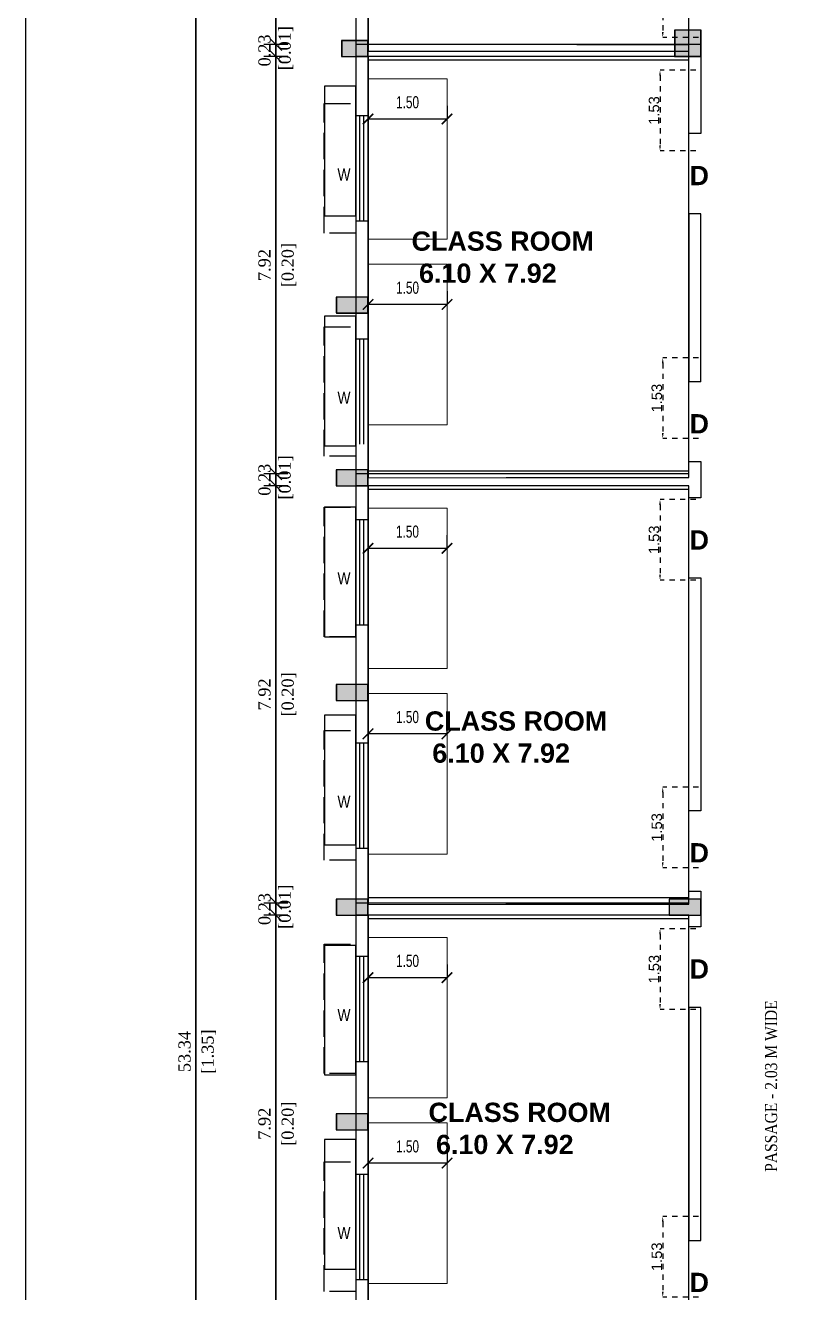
# Model space of a CAD drawing. Header units: metres. Extents: x 789 to 1127, y 8 to 183.
# Drawn here: x 908.35 to 922.92, y 62.88 to 86.95 of the extents above; entities that cross this region are included whole.
import ezdxf

# ---------------------------------------------------------------- set-up
doc = ezdxf.new("R2010")
doc.units = ezdxf.units.M
doc.header["$MEASUREMENT"] = 0
doc.header["$PDMODE"] = 96
doc.linetypes.add('CABLIN', pattern=[0.35, 0.25, -0.1])
doc.linetypes.add('DOT2', pattern=[0.125, 0, -0.125])
for name, color, linetype in [('BLK_1_FLR_1_CHAJJA', 6, 'Continuous'), ('BLK_1_FLR_2_CARPET_AREA', 25, 'Continuous'), ('BLK_1_FLR_2_EXIT_WIDTH_DOOR', 2, 'Continuous'), ('BLK_1_FLR_2_REGULAR_ROOM_1', 117, 'Continuous'), ('C-ANNO-TABL', 10, 'Continuous'), ('ED', 30, 'Continuous'), ('T E X T', 7, 'Continuous'), ('TEXT1', 7, 'Continuous'), ('W A L L', 125, 'Continuous')]:
    doc.layers.add(name, color=color, linetype=linetype)
doc.layers.add('BLK_1_FLR_2_BLT_UP_AREA', color=26, linetype='Continuous', plot=False)
doc.layers.add('BLK_1_FLR_2_ROOM_1_LIGHT_VENTILATION_1', color=232, linetype='Continuous', lineweight=0)
doc.styles.add('CORPORATION', font='arial.ttf')
doc.styles.add('DIM 100', font='ARIALN.TTF', dxfattribs={"width": 0.85, "height": 0.23})
doc.styles.add('PDF Arial Bold', font='arialbd.ttf')
doc.styles.add('rs', font='arial.ttf', dxfattribs={"width": 0.85})
doc.styles.get("Standard").update_dxf_attribs({"font": 'BOOKOS.TTF'})
doc.styles.add('swc', font='swissc.ttf', dxfattribs={"height": 250})
doc.dimstyles.new('Dim-outter', dxfattribs={"dimtxt": 1, "dimasz": 1, "dimexe": 0, "dimexo": 0, "dimgap": 1, "dimtad": 1, "dimlfac": -1, "dimzin": 3, "dimdsep": 46, "dimtxsty": 'CORPORATION', "dimblk": 'ARCHTICK', "dimcen": 0.125, "dimclrd": 8, "dimclre": 8, "dimclrt": 256, "dimazin": 0, "dimtfac": 0.5, "dimtix": 1, "dimtmove": 2, "dimatfit": 3, "dimfxl": 0, "dimtolj": 1, "dimtzin": 0, "dimarcsym": 0})
doc.dimstyles.new('GRID DIM 400', dxfattribs={"dimscale": 0, "dimtxt": 0.8, "dimasz": 0.2, "dimexe": 0, "dimexo": 0, "dimgap": 0.2, "dimtad": 0, "dimlfac": -0.1, "dimzin": 1, "dimdsep": 46, "dimtxsty": 'DIM 100', "dimblk": 'ARCHTICK', "dimcen": 0, "dimclrd": 256, "dimclre": 252, "dimclrt": 4, "dimazin": 0, "dimtfac": 1, "dimtix": 1, "dimtofl": 0, "dimtmove": 2, "dimatfit": 0, "dimfxl": 0, "dimtolj": 1, "dimtzin": 0, "dimarcsym": 0})
doc.dimstyles.new('STANDARD$0', dxfattribs={"dimtxt": 7, "dimasz": 3, "dimexe": 3, "dimexo": 1, "dimgap": 1.5, "dimtad": 1, "dimdec": 1, "dimzin": 1, "dimdsep": 46, "dimlunit": 4, "dimtxsty": 'Standard', "dimblk": 'OBLIQUE', "dimcen": 0.09375, "dimdle": 1, "dimclrd": 8, "dimclre": 8, "dimclrt": 7, "dimadec": 1, "dimazin": 0, "dimtfac": 1, "dimtdec": 1, "dimtix": 1, "dimtmove": 2, "dimatfit": 3, "dimldrblk": 'ARCHTICK', "dimfxl": 0, "dimfrac": 2, "dimtolj": 1, "dimtzin": 0, "dimarcsym": 0})

# ---------------------------------------------------------------- blocks, each defined once
blk = doc.blocks.new('_Oblique')
at = {"color": 0, "linetype": 'ByBlock', "lineweight": -2}
blk.add_line((-0.5, -0.5), (0.5, 0.5), dxfattribs=at)
blk = doc.blocks.new('*D349')
at = {"layer": 'Defpoints', "color": 0}
for p in [(913.101, 70.048), (914.621, 70.048), (914.621, 62.123)]:
    blk.add_point(p, dxfattribs=at)
at = {"layer": 'ED', "color": 0, "lineweight": -2}
for p, q in [((913.331, 70.048), (912.871, 70.048)), ((913.101, 62.123), (913.101, 70.048)), ((913.331, 62.123), (912.871, 62.123))]:
    blk.add_line(p, q, dxfattribs=at)
at = {"layer": 'ED', "color": 0, "lineweight": -2, "xscale": 0.23, "yscale": 0.23, "zscale": 0.23}
for p, rotation in [((913.101, 70.048), 90), ((913.101, 62.123), 270)]:
    blk.add_blockref('_Oblique', p, dxfattribs=dict(at, rotation=rotation))
at = {"layer": 'ED', "color": 0, "char_height": 0.23, "attachment_point": 5, "rotation": 90}
for s, insert in [('\\A1;[0.20]', (913.35, 66.086)), ('\\A1;7.92', (912.888, 66.086))]:
    blk.add_mtext(s, dxfattribs=dict(at, insert=insert))
blk = doc.blocks.new('*D153')
at = {"layer": 'Defpoints', "color": 0}
for p in [(913.101, 70.277), (914.621, 70.277), (914.621, 70.048)]:
    blk.add_point(p, dxfattribs=at)
at = {"layer": 'ED', "color": 0, "lineweight": -2}
for p, q in [((913.331, 70.277), (912.871, 70.277)), ((913.331, 70.048), (912.871, 70.048)), ((913.101, 70.048), (913.101, 70.277))]:
    blk.add_line(p, q, dxfattribs=at)
at = {"layer": 'ED', "color": 0, "lineweight": -2, "xscale": 0.23, "yscale": 0.23, "zscale": 0.23}
for p, rotation in [((913.101, 70.277), 90), ((913.101, 70.048), 270)]:
    blk.add_blockref('_Oblique', p, dxfattribs=dict(at, rotation=rotation))
at = {"layer": 'ED', "color": 0, "insert": (913.101, 70.163), "char_height": 0.23, "attachment_point": 5, "rotation": 90}
blk.add_mtext('\\A1;0.23\\P [0.01]', dxfattribs=at)
blk = doc.blocks.new('*D350')
at = {"layer": 'Defpoints', "color": 0}
for p in [(913.101, 78.202), (914.621, 78.202), (914.621, 70.277)]:
    blk.add_point(p, dxfattribs=at)
at = {"layer": 'ED', "color": 0, "lineweight": -2}
for p, q in [((913.331, 78.202), (912.871, 78.202)), ((913.101, 70.277), (913.101, 78.202)), ((913.331, 70.277), (912.871, 70.277))]:
    blk.add_line(p, q, dxfattribs=at)
at = {"layer": 'ED', "color": 0, "lineweight": -2, "xscale": 0.23, "yscale": 0.23, "zscale": 0.23}
for p, rotation in [((913.101, 78.202), 90), ((913.101, 70.277), 270)]:
    blk.add_blockref('_Oblique', p, dxfattribs=dict(at, rotation=rotation))
at = {"layer": 'ED', "color": 0, "char_height": 0.23, "attachment_point": 5, "rotation": 90}
for s, insert in [('\\A1;[0.20]', (913.35, 74.239)), ('\\A1;7.92', (912.888, 74.239))]:
    blk.add_mtext(s, dxfattribs=dict(at, insert=insert))
blk = doc.blocks.new('*D154')
at = {"layer": 'Defpoints', "color": 0}
for p in [(913.101, 78.43), (914.621, 78.43), (914.621, 78.202)]:
    blk.add_point(p, dxfattribs=at)
at = {"layer": 'ED', "color": 0, "lineweight": -2}
for p, q in [((913.331, 78.43), (912.871, 78.43)), ((913.101, 78.202), (913.101, 78.43)), ((913.331, 78.202), (912.871, 78.202))]:
    blk.add_line(p, q, dxfattribs=at)
at = {"layer": 'ED', "color": 0, "lineweight": -2, "xscale": 0.23, "yscale": 0.23, "zscale": 0.23}
for p, rotation in [((913.101, 78.43), 90), ((913.101, 78.202), 270)]:
    blk.add_blockref('_Oblique', p, dxfattribs=dict(at, rotation=rotation))
at = {"layer": 'ED', "color": 0, "insert": (913.101, 78.316), "char_height": 0.23, "attachment_point": 5, "rotation": 90}
blk.add_mtext('\\A1;0.23\\P [0.01]', dxfattribs=at)
blk = doc.blocks.new('*D351')
at = {"layer": 'Defpoints', "color": 0}
for p in [(913.101, 86.355), (914.621, 86.355), (914.621, 78.43)]:
    blk.add_point(p, dxfattribs=at)
at = {"layer": 'ED', "color": 0, "lineweight": -2}
for p, q in [((913.331, 86.355), (912.871, 86.355)), ((913.101, 78.43), (913.101, 86.355)), ((913.331, 78.43), (912.871, 78.43))]:
    blk.add_line(p, q, dxfattribs=at)
at = {"layer": 'ED', "color": 0, "lineweight": -2, "xscale": 0.23, "yscale": 0.23, "zscale": 0.23}
for p, rotation in [((913.101, 86.355), 90), ((913.101, 78.43), 270)]:
    blk.add_blockref('_Oblique', p, dxfattribs=dict(at, rotation=rotation))
at = {"layer": 'ED', "color": 0, "char_height": 0.23, "attachment_point": 5, "rotation": 90}
for s, insert in [('\\A1;7.92', (912.888, 82.393)), ('\\A1;[0.20]', (913.35, 82.393))]:
    blk.add_mtext(s, dxfattribs=dict(at, insert=insert))
blk = doc.blocks.new('*D155')
at = {"layer": 'Defpoints', "color": 0}
for p in [(913.101, 86.584), (914.621, 86.584), (914.621, 86.355)]:
    blk.add_point(p, dxfattribs=at)
at = {"layer": 'ED', "color": 0, "lineweight": -2}
for p, q in [((913.331, 86.584), (912.871, 86.584)), ((913.101, 86.355), (913.101, 86.584)), ((913.331, 86.355), (912.871, 86.355))]:
    blk.add_line(p, q, dxfattribs=at)
at = {"layer": 'ED', "color": 0, "lineweight": -2, "xscale": 0.23, "yscale": 0.23, "zscale": 0.23}
for p, rotation in [((913.101, 86.584), 90), ((913.101, 86.355), 270)]:
    blk.add_blockref('_Oblique', p, dxfattribs=dict(at, rotation=rotation))
at = {"layer": 'ED', "color": 0, "insert": (913.101, 86.469), "char_height": 0.23, "attachment_point": 5, "rotation": 90}
blk.add_mtext('\\A1;0.23\\P [0.01]', dxfattribs=at)
blk = doc.blocks.new('*D352')
at = {"layer": 'Defpoints', "color": 0}
for p in [(913.101, 93.899), (914.621, 93.899), (914.921, 86.584)]:
    blk.add_point(p, dxfattribs=at)
at = {"layer": 'ED', "color": 0, "lineweight": -2}
for p, q in [((913.331, 93.899), (912.871, 93.899)), ((913.101, 86.584), (913.101, 93.899)), ((913.331, 86.584), (912.871, 86.584))]:
    blk.add_line(p, q, dxfattribs=at)
at = {"layer": 'ED', "color": 0, "lineweight": -2, "xscale": 0.23, "yscale": 0.23, "zscale": 0.23}
for p, rotation in [((913.101, 93.899), 90), ((913.101, 86.584), 270)]:
    blk.add_blockref('_Oblique', p, dxfattribs=dict(at, rotation=rotation))
at = {"layer": 'ED', "color": 0, "char_height": 0.23, "attachment_point": 5, "rotation": 90}
for s, insert in [('\\A1;7.32', (912.888, 90.241)), ('\\A1;[0.19]', (913.35, 90.241))]:
    blk.add_mtext(s, dxfattribs=dict(at, insert=insert))
blk = doc.blocks.new('*D353')
at = {"layer": 'Defpoints', "color": 0}
for p in [(911.581, 94.127), (913.101, 94.127), (913.101, 40.787)]:
    blk.add_point(p, dxfattribs=at)
at = {"layer": 'ED', "color": 0, "lineweight": -2}
for p, q in [((911.811, 94.127), (911.351, 94.127)), ((911.581, 40.787), (911.581, 94.127)), ((911.811, 40.787), (911.351, 40.787))]:
    blk.add_line(p, q, dxfattribs=at)
at = {"layer": 'ED', "color": 0, "lineweight": -2, "xscale": 0.23, "yscale": 0.23, "zscale": 0.23}
for p, rotation in [((911.581, 94.127), 90), ((911.581, 40.787), 270)]:
    blk.add_blockref('_Oblique', p, dxfattribs=dict(at, rotation=rotation))
at = {"layer": 'ED', "color": 0, "char_height": 0.23, "attachment_point": 5, "rotation": 90}
for s, insert in [('\\A1;53.34', (911.37, 67.457)), ('\\A1;[1.35]', (911.83, 67.457))]:
    blk.add_mtext(s, dxfattribs=dict(at, insert=insert))
blk = doc.blocks.new('45')
h = blk.add_hatch(color=143)
h.dxf.hatch_style = 1
h.paths.add_polyline_path([(11205.452, -3168.635), (11205.952, -3168.635), (11205.952, -3168.335), (11205.452, -3168.335)])
at = {"layer": 'C-ANNO-TABL'}
h = blk.add_hatch(color=240, dxfattribs=at)
h.dxf.hatch_style = 1
h.paths.add_polyline_path([(11205.351, -3173.207), (11205.351, -3173.507), (11205.952, -3173.507), (11205.952, -3173.207)])
h = blk.add_hatch(color=240, dxfattribs=at)
h.dxf.hatch_style = 1
h.paths.add_polyline_path([(11205.351, -3176.488), (11205.351, -3176.788), (11205.952, -3176.788), (11205.952, -3176.488)])
h = blk.add_hatch(color=240, dxfattribs=at)
h.dxf.hatch_style = 1
h.paths.add_polyline_path([(11205.351, -3180.565), (11205.351, -3180.865), (11205.952, -3180.865), (11205.952, -3180.565)])
h = blk.add_hatch(color=240, dxfattribs=at)
h.dxf.hatch_style = 1
h.paths.add_polyline_path([(11205.351, -3184.641), (11205.351, -3184.941), (11205.952, -3184.941), (11205.952, -3184.641)])
h = blk.add_hatch(color=240, dxfattribs=at)
h.dxf.hatch_style = 1
h.paths.add_polyline_path([(11205.351, -3188.718), (11205.351, -3189.018), (11205.952, -3189.018), (11205.952, -3188.718)])
blk.add_lwpolyline([(11205.452, -3168.635), (11205.952, -3168.635), (11205.952, -3168.335), (11205.452, -3168.335)], close=True)
at = {"layer": 'C-ANNO-TABL', "color": 240}
for points in [[(11205.351, -3173.207), (11205.351, -3173.507), (11205.952, -3173.507), (11205.952, -3173.207)], [(11205.351, -3176.488), (11205.351, -3176.788), (11205.952, -3176.788), (11205.952, -3176.488)], [(11205.351, -3180.565), (11205.351, -3180.865), (11205.952, -3180.865), (11205.952, -3180.565)], [(11205.351, -3184.641), (11205.351, -3184.941), (11205.952, -3184.941), (11205.952, -3184.641)], [(11205.351, -3188.718), (11205.351, -3189.018), (11205.952, -3189.018), (11205.952, -3188.718)]]:
    blk.add_lwpolyline(points, close=True, dxfattribs=at)
blk = doc.blocks.new('369')
h = blk.add_hatch(color=85)
h.dxf.hatch_style = 1
h.paths.add_polyline_path([(11116.229, -3165.732), (11116.729, -3165.732), (11116.729, -3165.232), (11116.229, -3165.232)])
h = blk.add_hatch(color=143)
h.dxf.hatch_style = 1
h.paths.add_polyline_path([(11109.904, -3165.732), (11110.404, -3165.732), (11110.404, -3165.432), (11109.904, -3165.432)])
at = {"layer": 'C-ANNO-TABL'}
h = blk.add_hatch(color=240, dxfattribs=at)
h.dxf.hatch_style = 1
h.paths.add_polyline_path([(11109.804, -3170.304), (11109.804, -3170.604), (11110.404, -3170.604), (11110.404, -3170.304)])
h = blk.add_hatch(color=240, dxfattribs=at)
h.dxf.hatch_style = 1
h.paths.add_polyline_path([(11109.804, -3173.585), (11109.804, -3173.885), (11110.404, -3173.885), (11110.404, -3173.585)])
h = blk.add_hatch(color=240, dxfattribs=at)
h.dxf.hatch_style = 1
h.paths.add_polyline_path([(11109.804, -3177.662), (11109.804, -3177.962), (11110.404, -3177.962), (11110.404, -3177.662)])
h = blk.add_hatch(color=240, dxfattribs=at)
h.dxf.hatch_style = 1
h.paths.add_polyline_path([(11109.804, -3181.739), (11109.804, -3182.039), (11110.404, -3182.039), (11110.404, -3181.739)])
h = blk.add_hatch(color=240, dxfattribs=at)
h.dxf.hatch_style = 1
h.paths.add_polyline_path([(11109.804, -3185.815), (11109.804, -3186.115), (11110.404, -3186.115), (11110.404, -3185.815)])
for points in [[(11116.229, -3165.732), (11116.729, -3165.732), (11116.729, -3165.232), (11116.229, -3165.232)], [(11109.904, -3165.732), (11110.404, -3165.732), (11110.404, -3165.432), (11109.904, -3165.432)]]:
    blk.add_lwpolyline(points, close=True)
at = {"layer": 'C-ANNO-TABL', "color": 240}
for points in [[(11109.804, -3170.304), (11109.804, -3170.604), (11110.404, -3170.604), (11110.404, -3170.304)], [(11109.804, -3173.585), (11109.804, -3173.885), (11110.404, -3173.885), (11110.404, -3173.585)], [(11109.804, -3177.662), (11109.804, -3177.962), (11110.404, -3177.962), (11110.404, -3177.662)], [(11109.804, -3181.739), (11109.804, -3182.039), (11110.404, -3182.039), (11110.404, -3181.739)], [(11109.804, -3185.815), (11109.804, -3186.115), (11110.404, -3186.115), (11110.404, -3185.815)]]:
    blk.add_lwpolyline(points, close=True, dxfattribs=at)
blk = doc.blocks.new('*D136')
at = {"layer": 'BLK_1_FLR_2_EXIT_WIDTH_DOOR', "linetype": 'DOT2', "lineweight": -2, "ltscale": 0.05}
for p, q in [((921.129, 88.246), (920.449, 88.246)), ((920.449, 88.146), (920.449, 86.818)), ((921.129, 86.718), (920.449, 86.718))]:
    blk.add_line(p, q, dxfattribs=at)
at = {"layer": 'BLK_1_FLR_2_EXIT_WIDTH_DOOR', "ltscale": 0.05}
for points in [[(920.432, 88.146), (920.466, 88.146), (920.449, 88.246)], [(920.432, 86.818), (920.466, 86.818), (920.449, 86.718)]]:
    blk.add_solid(points, dxfattribs=at)
at = {"layer": 'Defpoints', "color": 0, "ltscale": 0.05}
for p in [(921.129, 88.246), (920.449, 86.718), (921.129, 86.718)]:
    blk.add_point(p, dxfattribs=at)
at = {"layer": 'BLK_1_FLR_2_EXIT_WIDTH_DOOR', "ltscale": 0.05, "insert": (920.337, 87.482), "char_height": 0.2, "attachment_point": 5, "rotation": 90, "style": 'CORPORATION'}
blk.add_mtext('\\A1;1.53', dxfattribs=at)
blk = doc.blocks.new('_ArchTick')
at = {"color": 0, "linetype": 'ByBlock', "const_width": 0.15}
blk.add_lwpolyline([(-0.5, -0.5), (0.5, 0.5)], dxfattribs=at)
blk = doc.blocks.new('*D75')
at = {"layer": 'BLK_1_FLR_2_ROOM_1_LIGHT_VENTILATION_1', "lineweight": -2}
for p, q in [((914.853, 81.895), (914.853, 81.645)), ((916.353, 81.895), (916.353, 81.645)), ((916.353, 81.645), (914.853, 81.645))]:
    blk.add_line(p, q, dxfattribs=at)
at = {"layer": 'Defpoints', "color": 0}
for p in [(914.853, 81.937), (916.353, 81.937), (914.853, 81.645)]:
    blk.add_point(p, dxfattribs=at)
at = {"layer": 'BLK_1_FLR_2_ROOM_1_LIGHT_VENTILATION_1', "lineweight": -2, "xscale": 0.2, "yscale": 0.2, "zscale": 0.2, "rotation": 180}
blk.add_blockref('_ArchTick', (914.853, 81.645), dxfattribs=at)
at = {"layer": 'BLK_1_FLR_2_ROOM_1_LIGHT_VENTILATION_1', "lineweight": -2, "xscale": 0.2, "yscale": 0.2, "zscale": 0.2}
blk.add_blockref('_ArchTick', (916.353, 81.645), dxfattribs=at)
at = {"layer": 'BLK_1_FLR_2_ROOM_1_LIGHT_VENTILATION_1', "insert": (915.603, 81.962), "char_height": 0.23, "attachment_point": 5, "style": 'DIM 100'}
blk.add_mtext('\\A1;1.50', dxfattribs=at)
blk = doc.blocks.new('*D76')
at = {"layer": 'BLK_1_FLR_2_ROOM_1_LIGHT_VENTILATION_1', "lineweight": -2}
for p, q in [((914.853, 85.416), (914.853, 85.166)), ((916.353, 85.416), (916.353, 85.166)), ((916.353, 85.166), (914.853, 85.166))]:
    blk.add_line(p, q, dxfattribs=at)
at = {"layer": 'Defpoints', "color": 0}
for p in [(914.853, 85.458), (916.353, 85.458), (914.853, 85.166)]:
    blk.add_point(p, dxfattribs=at)
at = {"layer": 'BLK_1_FLR_2_ROOM_1_LIGHT_VENTILATION_1', "lineweight": -2, "xscale": 0.2, "yscale": 0.2, "zscale": 0.2, "rotation": 180}
blk.add_blockref('_ArchTick', (914.853, 85.166), dxfattribs=at)
at = {"layer": 'BLK_1_FLR_2_ROOM_1_LIGHT_VENTILATION_1', "lineweight": -2, "xscale": 0.2, "yscale": 0.2, "zscale": 0.2}
blk.add_blockref('_ArchTick', (916.353, 85.166), dxfattribs=at)
at = {"layer": 'BLK_1_FLR_2_ROOM_1_LIGHT_VENTILATION_1', "insert": (915.603, 85.484), "char_height": 0.23, "attachment_point": 5, "style": 'DIM 100'}
blk.add_mtext('\\A1;1.50', dxfattribs=at)
blk = doc.blocks.new('*D77')
at = {"layer": 'BLK_1_FLR_2_EXIT_WIDTH_DOOR', "linetype": 'DOT2', "lineweight": -2, "ltscale": 0.05}
for p, q in [((921.129, 80.63), (920.449, 80.63)), ((920.449, 80.53), (920.449, 79.202)), ((921.129, 79.102), (920.449, 79.102))]:
    blk.add_line(p, q, dxfattribs=at)
at = {"layer": 'BLK_1_FLR_2_EXIT_WIDTH_DOOR', "ltscale": 0.05}
for points in [[(920.432, 80.53), (920.466, 80.53), (920.449, 80.63)], [(920.432, 79.202), (920.466, 79.202), (920.449, 79.102)]]:
    blk.add_solid(points, dxfattribs=at)
at = {"layer": 'Defpoints', "color": 0, "ltscale": 0.05}
for p in [(921.129, 80.63), (920.449, 79.102), (921.129, 79.102)]:
    blk.add_point(p, dxfattribs=at)
at = {"layer": 'BLK_1_FLR_2_EXIT_WIDTH_DOOR', "ltscale": 0.05, "insert": (920.337, 79.866), "char_height": 0.2, "attachment_point": 5, "rotation": 90, "style": 'CORPORATION'}
blk.add_mtext('\\A1;1.53', dxfattribs=at)
blk = doc.blocks.new('*D78')
at = {"layer": 'BLK_1_FLR_2_EXIT_WIDTH_DOOR', "linetype": 'DOT2', "lineweight": -2, "ltscale": 0.05}
for p, q in [((921.078, 86.092), (920.397, 86.092)), ((920.397, 85.992), (920.397, 84.664)), ((921.078, 84.564), (920.397, 84.564))]:
    blk.add_line(p, q, dxfattribs=at)
at = {"layer": 'BLK_1_FLR_2_EXIT_WIDTH_DOOR', "ltscale": 0.05}
for points in [[(920.381, 85.992), (920.414, 85.992), (920.397, 86.092)], [(920.381, 84.664), (920.414, 84.664), (920.397, 84.564)]]:
    blk.add_solid(points, dxfattribs=at)
at = {"layer": 'Defpoints', "color": 0, "ltscale": 0.05}
for p in [(921.078, 86.092), (920.397, 84.564), (921.078, 84.564)]:
    blk.add_point(p, dxfattribs=at)
at = {"layer": 'BLK_1_FLR_2_EXIT_WIDTH_DOOR', "ltscale": 0.05, "insert": (920.285, 85.328), "char_height": 0.2, "attachment_point": 5, "rotation": 90, "style": 'CORPORATION'}
blk.add_mtext('\\A1;1.53', dxfattribs=at)
blk = doc.blocks.new('*D79')
at = {"layer": 'BLK_1_FLR_2_ROOM_1_LIGHT_VENTILATION_1', "lineweight": -2}
for p, q in [((914.852, 73.741), (914.852, 73.491)), ((916.352, 73.741), (916.352, 73.491)), ((916.352, 73.491), (914.852, 73.491))]:
    blk.add_line(p, q, dxfattribs=at)
at = {"layer": 'Defpoints', "color": 0}
for p in [(914.852, 73.783), (916.352, 73.783), (914.852, 73.491)]:
    blk.add_point(p, dxfattribs=at)
at = {"layer": 'BLK_1_FLR_2_ROOM_1_LIGHT_VENTILATION_1', "lineweight": -2, "xscale": 0.2, "yscale": 0.2, "zscale": 0.2, "rotation": 180}
blk.add_blockref('_ArchTick', (914.852, 73.491), dxfattribs=at)
at = {"layer": 'BLK_1_FLR_2_ROOM_1_LIGHT_VENTILATION_1', "lineweight": -2, "xscale": 0.2, "yscale": 0.2, "zscale": 0.2}
blk.add_blockref('_ArchTick', (916.352, 73.491), dxfattribs=at)
at = {"layer": 'BLK_1_FLR_2_ROOM_1_LIGHT_VENTILATION_1', "insert": (915.602, 73.809), "char_height": 0.23, "attachment_point": 5, "style": 'DIM 100'}
blk.add_mtext('\\A1;1.50', dxfattribs=at)
blk = doc.blocks.new('*D80')
at = {"layer": 'BLK_1_FLR_2_ROOM_1_LIGHT_VENTILATION_1', "lineweight": -2}
for p, q in [((914.852, 77.263), (914.852, 77.013)), ((916.352, 77.263), (916.352, 77.013)), ((916.352, 77.013), (914.852, 77.013))]:
    blk.add_line(p, q, dxfattribs=at)
at = {"layer": 'Defpoints', "color": 0}
for p in [(914.852, 77.305), (916.352, 77.305), (914.852, 77.013)]:
    blk.add_point(p, dxfattribs=at)
at = {"layer": 'BLK_1_FLR_2_ROOM_1_LIGHT_VENTILATION_1', "lineweight": -2, "xscale": 0.2, "yscale": 0.2, "zscale": 0.2, "rotation": 180}
blk.add_blockref('_ArchTick', (914.852, 77.013), dxfattribs=at)
at = {"layer": 'BLK_1_FLR_2_ROOM_1_LIGHT_VENTILATION_1', "lineweight": -2, "xscale": 0.2, "yscale": 0.2, "zscale": 0.2}
blk.add_blockref('_ArchTick', (916.352, 77.013), dxfattribs=at)
at = {"layer": 'BLK_1_FLR_2_ROOM_1_LIGHT_VENTILATION_1', "insert": (915.602, 77.33), "char_height": 0.23, "attachment_point": 5, "style": 'DIM 100'}
blk.add_mtext('\\A1;1.50', dxfattribs=at)
blk = doc.blocks.new('*D81')
at = {"layer": 'BLK_1_FLR_2_EXIT_WIDTH_DOOR', "linetype": 'DOT2', "lineweight": -2, "ltscale": 0.05}
for p, q in [((921.129, 72.477), (920.449, 72.477)), ((920.449, 72.377), (920.449, 71.048)), ((921.129, 70.948), (920.449, 70.948))]:
    blk.add_line(p, q, dxfattribs=at)
at = {"layer": 'BLK_1_FLR_2_EXIT_WIDTH_DOOR', "ltscale": 0.05}
for points in [[(920.432, 72.377), (920.465, 72.377), (920.449, 72.477)], [(920.432, 71.048), (920.465, 71.048), (920.449, 70.948)]]:
    blk.add_solid(points, dxfattribs=at)
at = {"layer": 'Defpoints', "color": 0, "ltscale": 0.05}
for p in [(921.129, 72.477), (920.449, 70.948), (921.129, 70.948)]:
    blk.add_point(p, dxfattribs=at)
at = {"layer": 'BLK_1_FLR_2_EXIT_WIDTH_DOOR', "ltscale": 0.05, "insert": (920.337, 71.712), "char_height": 0.2, "attachment_point": 5, "rotation": 90, "style": 'CORPORATION'}
blk.add_mtext('\\A1;1.53', dxfattribs=at)
blk = doc.blocks.new('*D82')
at = {"layer": 'BLK_1_FLR_2_EXIT_WIDTH_DOOR', "linetype": 'DOT2', "lineweight": -2, "ltscale": 0.05}
for p, q in [((921.077, 77.939), (920.397, 77.939)), ((920.397, 77.839), (920.397, 76.511)), ((921.077, 76.411), (920.397, 76.411))]:
    blk.add_line(p, q, dxfattribs=at)
at = {"layer": 'BLK_1_FLR_2_EXIT_WIDTH_DOOR', "ltscale": 0.05}
for points in [[(920.38, 77.839), (920.414, 77.839), (920.397, 77.939)], [(920.38, 76.511), (920.414, 76.511), (920.397, 76.411)]]:
    blk.add_solid(points, dxfattribs=at)
at = {"layer": 'Defpoints', "color": 0, "ltscale": 0.05}
for p in [(921.077, 77.939), (920.397, 76.411), (921.077, 76.411)]:
    blk.add_point(p, dxfattribs=at)
at = {"layer": 'BLK_1_FLR_2_EXIT_WIDTH_DOOR', "ltscale": 0.05, "insert": (920.285, 77.175), "char_height": 0.2, "attachment_point": 5, "rotation": 90, "style": 'CORPORATION'}
blk.add_mtext('\\A1;1.53', dxfattribs=at)
blk = doc.blocks.new('*D83')
at = {"layer": 'BLK_1_FLR_2_ROOM_1_LIGHT_VENTILATION_1', "lineweight": -2}
for p, q in [((914.853, 65.588), (914.853, 65.338)), ((916.353, 65.588), (916.353, 65.338)), ((916.353, 65.338), (914.853, 65.338))]:
    blk.add_line(p, q, dxfattribs=at)
at = {"layer": 'Defpoints', "color": 0}
for p in [(914.853, 65.63), (916.353, 65.63), (914.853, 65.338)]:
    blk.add_point(p, dxfattribs=at)
at = {"layer": 'BLK_1_FLR_2_ROOM_1_LIGHT_VENTILATION_1', "lineweight": -2, "xscale": 0.2, "yscale": 0.2, "zscale": 0.2, "rotation": 180}
blk.add_blockref('_ArchTick', (914.853, 65.338), dxfattribs=at)
at = {"layer": 'BLK_1_FLR_2_ROOM_1_LIGHT_VENTILATION_1', "lineweight": -2, "xscale": 0.2, "yscale": 0.2, "zscale": 0.2}
blk.add_blockref('_ArchTick', (916.353, 65.338), dxfattribs=at)
at = {"layer": 'BLK_1_FLR_2_ROOM_1_LIGHT_VENTILATION_1', "insert": (915.603, 65.655), "char_height": 0.23, "attachment_point": 5, "style": 'DIM 100'}
blk.add_mtext('\\A1;1.50', dxfattribs=at)
blk = doc.blocks.new('*D84')
at = {"layer": 'BLK_1_FLR_2_ROOM_1_LIGHT_VENTILATION_1', "lineweight": -2}
for p, q in [((914.853, 69.109), (914.853, 68.859)), ((916.353, 69.109), (916.353, 68.859)), ((916.353, 68.859), (914.853, 68.859))]:
    blk.add_line(p, q, dxfattribs=at)
at = {"layer": 'Defpoints', "color": 0}
for p in [(914.853, 69.151), (916.353, 69.151), (914.853, 68.859)]:
    blk.add_point(p, dxfattribs=at)
at = {"layer": 'BLK_1_FLR_2_ROOM_1_LIGHT_VENTILATION_1', "lineweight": -2, "xscale": 0.2, "yscale": 0.2, "zscale": 0.2, "rotation": 180}
blk.add_blockref('_ArchTick', (914.853, 68.859), dxfattribs=at)
at = {"layer": 'BLK_1_FLR_2_ROOM_1_LIGHT_VENTILATION_1', "lineweight": -2, "xscale": 0.2, "yscale": 0.2, "zscale": 0.2}
blk.add_blockref('_ArchTick', (916.353, 68.859), dxfattribs=at)
at = {"layer": 'BLK_1_FLR_2_ROOM_1_LIGHT_VENTILATION_1', "insert": (915.603, 69.177), "char_height": 0.23, "attachment_point": 5, "style": 'DIM 100'}
blk.add_mtext('\\A1;1.50', dxfattribs=at)
blk = doc.blocks.new('*D85')
at = {"layer": 'BLK_1_FLR_2_EXIT_WIDTH_DOOR', "linetype": 'DOT2', "lineweight": -2, "ltscale": 0.05}
for p, q in [((921.129, 64.323), (920.449, 64.323)), ((920.449, 64.223), (920.449, 62.895)), ((921.129, 62.795), (920.449, 62.795))]:
    blk.add_line(p, q, dxfattribs=at)
at = {"layer": 'BLK_1_FLR_2_EXIT_WIDTH_DOOR', "ltscale": 0.05}
for points in [[(920.432, 64.223), (920.466, 64.223), (920.449, 64.323)], [(920.432, 62.895), (920.466, 62.895), (920.449, 62.795)]]:
    blk.add_solid(points, dxfattribs=at)
at = {"layer": 'Defpoints', "color": 0, "ltscale": 0.05}
for p in [(921.129, 64.323), (920.449, 62.795), (921.129, 62.795)]:
    blk.add_point(p, dxfattribs=at)
at = {"layer": 'BLK_1_FLR_2_EXIT_WIDTH_DOOR', "ltscale": 0.05, "insert": (920.337, 63.559), "char_height": 0.2, "attachment_point": 5, "rotation": 90, "style": 'CORPORATION'}
blk.add_mtext('\\A1;1.53', dxfattribs=at)
blk = doc.blocks.new('*D86')
at = {"layer": 'BLK_1_FLR_2_EXIT_WIDTH_DOOR', "linetype": 'DOT2', "lineweight": -2, "ltscale": 0.05}
for p, q in [((921.078, 69.786), (920.397, 69.786)), ((920.397, 69.686), (920.397, 68.357)), ((921.078, 68.257), (920.397, 68.257))]:
    blk.add_line(p, q, dxfattribs=at)
at = {"layer": 'BLK_1_FLR_2_EXIT_WIDTH_DOOR', "ltscale": 0.05}
for points in [[(920.381, 69.686), (920.414, 69.686), (920.397, 69.786)], [(920.381, 68.357), (920.414, 68.357), (920.397, 68.257)]]:
    blk.add_solid(points, dxfattribs=at)
at = {"layer": 'Defpoints', "color": 0, "ltscale": 0.05}
for p in [(921.078, 69.786), (920.397, 68.257), (921.078, 68.257)]:
    blk.add_point(p, dxfattribs=at)
at = {"layer": 'BLK_1_FLR_2_EXIT_WIDTH_DOOR', "ltscale": 0.05, "insert": (920.285, 69.021), "char_height": 0.2, "attachment_point": 5, "rotation": 90, "style": 'CORPORATION'}
blk.add_mtext('\\A1;1.53', dxfattribs=at)

msp = doc.modelspace()

# ---------------------------------------------------------------- hatches: boundary and pattern name
h = msp.add_hatch(color=256)
h.dxf.hatch_style = 1
h.paths.add_polyline_path([(914.34951, 86.35507), (914.84951, 86.35507), (914.84951, 86.65504), (914.34951, 86.65504)])
h = msp.add_hatch(color=256)
h.dxf.hatch_style = 1
h.paths.add_polyline_path([(920.67411, 86.35507), (921.17411, 86.35507), (921.17411, 86.85507), (920.67411, 86.85507)])
h = msp.add_hatch(color=240)
h.dxf.hatch_style = 1
h.paths.add_polyline_path([(914.24905, 81.78307), (914.24905, 81.48309), (914.84951, 81.48309), (914.84951, 81.78307)])
h = msp.add_hatch(color=240)
h.dxf.hatch_style = 1
h.paths.add_polyline_path([(914.24905, 78.50164), (914.24905, 78.20167), (914.84951, 78.20167), (914.84951, 78.50164)])
h = msp.add_hatch(color=240)
h.dxf.hatch_style = 1
h.paths.add_polyline_path([(914.24905, 74.42494), (914.24905, 74.12497), (914.84951, 74.12497), (914.84951, 74.42494)])
h = msp.add_hatch(color=240)
h.dxf.hatch_style = 1
h.paths.add_polyline_path([(914.24905, 70.34824), (914.24905, 70.04827), (914.84951, 70.04827), (914.84951, 70.34824)])
h = msp.add_hatch(color=240)
h.dxf.hatch_style = 1
h.paths.add_polyline_path([(920.57342, 70.34824), (920.57342, 70.04827), (921.17388, 70.04827), (921.17388, 70.34824)])
h = msp.add_hatch(color=240)
h.dxf.hatch_style = 1
h.paths.add_polyline_path([(914.24905, 66.27154), (914.24905, 65.97157), (914.84951, 65.97157), (914.84951, 66.27154)])

# ---------------------------------------------------------------- linework, layer by layer
at = {"layer": 'BLK_1_FLR_1_CHAJJA', "linetype": 'Continuous'}
for points in [[(914.02399, 83.32816), (914.62395, 83.32816), (914.62395, 85.78816), (914.02399, 85.78816)], [(914.02399, 78.96044), (914.62395, 78.96044), (914.62395, 81.42044), (914.02399, 81.42044)], [(914.02399, 75.33312), (914.62395, 75.33312), (914.62395, 77.79312), (914.02399, 77.79312)], [(914.02399, 71.38359), (914.62395, 71.38359), (914.62395, 73.84359), (914.02399, 73.84359)], [(914.02399, 67.01348), (914.62395, 67.01348), (914.62395, 69.47348), (914.02399, 69.47348)], [(914.02399, 63.32443), (914.62395, 63.32443), (914.62395, 65.78443), (914.02399, 65.78443)]]:
    msp.add_lwpolyline(points, close=True, dxfattribs=at)
at = {"layer": 'BLK_1_FLR_2_BLT_UP_AREA', "color": 26}
msp.add_lwpolyline([(934.76288, 40.78747), (934.76288, 94.12747), (914.62091, 94.12747), (914.62091, 40.78747)], close=True, dxfattribs=at)
at = {"layer": 'BLK_1_FLR_2_CARPET_AREA', "color": 15}
for points in [[(914.85255, 93.89887), (914.85255, 86.45275), (917.4726, 86.45783), (918.81709, 86.45529), (918.81709, 86.45529), (918.81709, 86.45529), (920.94551, 86.45529), (920.94551, 93.89887)], [(914.85255, 86.28299), (914.85255, 78.3549), (917.4726, 78.35998), (918.81709, 78.35744), (918.81709, 78.35744), (918.81709, 78.35744), (920.94551, 78.35744), (920.94551, 86.28299)], [(914.85231, 78.12959), (914.85231, 70.25208), (917.47236, 70.25716), (918.81686, 70.25462), (918.81686, 70.25462), (918.81686, 70.25462), (920.94528, 70.25462), (920.94528, 78.12959)], [(914.85255, 69.97619), (914.85255, 62.24402), (917.4726, 62.2491), (918.81709, 62.24656), (918.81709, 62.24656), (918.81709, 62.24656), (920.94551, 62.24656), (920.94551, 69.97619)]]:
    msp.add_lwpolyline(points, close=True, dxfattribs=at)
at = {"layer": 'BLK_1_FLR_2_REGULAR_ROOM_1', "color": 3}
for points in [[(914.85241, 93.97094), (914.85241, 86.58113), (917.47246, 86.58621), (918.81695, 86.58367), (918.81695, 86.58367), (918.81695, 86.58367), (920.94551, 86.58367), (920.94551, 93.97094)], [(914.85255, 93.89887), (914.85255, 86.45275), (917.4726, 86.45783), (918.81709, 86.45529), (918.81709, 86.45529), (918.81709, 86.45529), (920.94551, 86.45529), (920.94551, 93.89887)], [(914.85241, 86.35507), (914.85241, 78.48327), (917.47246, 78.48835), (918.81695, 78.48581), (918.81695, 78.48581), (918.81695, 78.48581), (920.94551, 78.48581), (920.94551, 86.35507)], [(914.85255, 86.28299), (914.85255, 78.3549), (917.4726, 78.35998), (918.81709, 78.35744), (918.81709, 78.35744), (918.81709, 78.35744), (920.94551, 78.35744), (920.94551, 86.28299)], [(914.85217, 78.20167), (914.85217, 70.38045), (917.47222, 70.38553), (918.81672, 70.38299), (918.81672, 70.38299), (918.81672, 70.38299), (920.94528, 70.38299), (920.94528, 78.20167)], [(914.85231, 78.12959), (914.85231, 70.25208), (917.47236, 70.25716), (918.81686, 70.25462), (918.81686, 70.25462), (918.81686, 70.25462), (920.94528, 70.25462), (920.94528, 78.12959)], [(914.85241, 70.04827), (914.85241, 62.3724), (917.47246, 62.37748), (918.81695, 62.37494), (918.81695, 62.37494), (918.81695, 62.37494), (920.94551, 62.37494), (920.94551, 70.04827)], [(914.85255, 69.97619), (914.85255, 62.24402), (917.4726, 62.2491), (918.81709, 62.24656), (918.81709, 62.24656), (918.81709, 62.24656), (920.94551, 62.24656), (920.94551, 69.97619)]]:
    msp.add_lwpolyline(points, close=True, dxfattribs=at)
at = {"layer": 'BLK_1_FLR_2_ROOM_1_LIGHT_VENTILATION_1', "color": 3}
for points in [[(914.85255, 82.88245), (914.85255, 85.93045), (916.35255, 85.93045), (916.35255, 82.88245)], [(914.85255, 79.361), (914.85255, 82.40901), (916.35255, 82.40901), (916.35255, 79.361)], [(914.85231, 74.72905), (914.85231, 77.77705), (916.35231, 77.77705), (916.35231, 74.72905)], [(914.85231, 71.2076), (914.85231, 74.25561), (916.35231, 74.25561), (916.35231, 71.2076)], [(914.85255, 66.57565), (914.85255, 69.62365), (916.35255, 69.62365), (916.35255, 66.57565)], [(914.85255, 63.0542), (914.85255, 66.10221), (916.35255, 66.10221), (916.35255, 63.0542)]]:
    msp.add_lwpolyline(points, close=True, dxfattribs=at)
at = {"layer": 'TEXT1', "color": 12}
msp.add_lwpolyline([(985.81404, 99.7669), (908.34527, 99.39811), (908.34527, 33.14967), (985.81404, 33.14967)], close=True, dxfattribs=at)
at = {"layer": 'W A L L'}
for p, q in [((911.58091, 94.12747), (911.58091, 40.78747)), ((913.10091, 94.12747), (913.10091, 40.78747)), ((914.62091, 94.12747), (914.62091, 40.78747)), ((914.84951, 94.12747), (914.84951, 52.31653)), ((914.84951, 86.65504), (914.34951, 86.65504)), ((914.34951, 86.65504), (914.34951, 86.35507)), ((914.84951, 86.35507), (914.84951, 86.65504)), ((921.17411, 86.85507), (920.67411, 86.85507)), ((920.67411, 86.85507), (920.67411, 86.35507)), ((921.17411, 86.35507), (921.17411, 86.85507)), ((921.17388, 86.58367), (914.62091, 86.58367)), ((914.34951, 86.35507), (914.84951, 86.35507)), ((921.17411, 86.35507), (914.62091, 86.35507)), ((920.67411, 86.35507), (921.17411, 86.35507)), ((921.17388, 80.17746), (921.17388, 83.36333)), ((914.24905, 81.78307), (914.24905, 81.48309)), ((914.84951, 81.78307), (914.24905, 81.78307)), ((914.62091, 81.63067), (914.62091, 81.40207)), ((914.84951, 81.48309), (914.84951, 81.78307)), ((914.24905, 81.48309), (914.84951, 81.48309)), ((914.62091, 80.25907), (914.62091, 79.97332)), ((914.62091, 79.83044), (914.62091, 79.60184)), ((914.84951, 79.74472), (914.84951, 78.43027)), ((914.24905, 78.50164), (914.24905, 78.20167)), ((914.84951, 78.50164), (914.24905, 78.50164)), ((914.84951, 78.20167), (914.84951, 78.50164)), ((920.94528, 78.43027), (914.62091, 78.43027)), ((914.24905, 78.20167), (914.84951, 78.20167)), ((920.94528, 78.20167), (914.62091, 78.20167)), ((914.84951, 78.20167), (914.84951, 77.21107)), ((914.84951, 77.97307), (914.84951, 77.21107)), ((914.84951, 77.21107), (914.84951, 70.27687)), ((914.84951, 77.21107), (914.84951, 70.27687)), ((914.24905, 74.42494), (914.24905, 74.12497)), ((914.84951, 74.42494), (914.24905, 74.42494)), ((914.84951, 74.12497), (914.84951, 74.42494)), ((914.24905, 74.12497), (914.84951, 74.12497)), ((914.24905, 70.34824), (914.24905, 70.04827)), ((914.84951, 70.34824), (914.24905, 70.34824)), ((914.84951, 70.04827), (914.84951, 70.34824)), ((920.57342, 70.34824), (920.57342, 70.04827)), ((921.17388, 70.34824), (920.57342, 70.34824)), ((921.17388, 70.04827), (921.17388, 70.34824)), ((914.24905, 70.04827), (914.84951, 70.04827)), ((920.94528, 70.27687), (914.62091, 70.27687)), ((920.94528, 70.04827), (914.62091, 70.04827)), ((914.84951, 70.04827), (914.84951, 69.36247)), ((914.84951, 70.04827), (914.84951, 69.36247)), ((920.57342, 70.04827), (921.17388, 70.04827)), ((914.84951, 69.70537), (914.84951, 62.12347)), ((914.84951, 69.70537), (914.84951, 63.68557)), ((914.24905, 66.27154), (914.24905, 65.97157)), ((914.84951, 66.27154), (914.24905, 66.27154)), ((914.84951, 65.97157), (914.84951, 66.27154)), ((914.24905, 65.97157), (914.84951, 65.97157))]:
    msp.add_line(p, q, dxfattribs=at)
at = {"layer": 'W A L L', "lineweight": -3}
for p, q in [((920.94528, 84.89169), (920.94528, 86.58367)), ((921.17388, 86.58367), (921.17388, 84.89169)), ((921.17388, 84.89169), (920.94528, 84.89169)), ((921.17511, 83.36333), (920.94528, 83.36333)), ((920.94528, 83.36333), (920.94528, 80.17746)), ((921.17388, 80.17746), (920.94528, 80.17746)), ((920.94528, 78.66059), (921.17388, 78.66059)), ((920.94528, 78.43027), (920.94528, 78.66059)), ((921.17388, 78.66059), (921.17388, 77.97111)), ((920.94528, 77.97111), (920.94528, 78.20167)), ((921.17388, 77.97111), (920.94528, 77.97111)), ((920.94528, 72.03003), (920.94528, 76.45423)), ((920.94528, 76.45423), (921.17388, 76.45423)), ((921.17388, 76.45423), (921.17388, 72.03003)), ((921.17388, 72.03003), (920.94528, 72.03003)), ((920.94528, 70.27687), (920.94528, 70.50166)), ((920.94528, 70.50166), (921.17388, 70.50166)), ((921.17388, 70.50166), (921.17388, 69.82367)), ((920.94528, 69.82367), (920.94528, 70.04827)), ((921.17388, 69.82367), (920.94528, 69.82367)), ((920.94528, 68.29531), (920.94528, 63.8711)), ((921.17388, 68.29531), (920.94528, 68.29531)), ((921.17388, 63.8711), (921.17388, 68.29531)), ((920.94528, 63.8711), (921.17388, 63.8711))]:
    msp.add_line(p, q, dxfattribs=at)
at = {"layer": 'W A L L', "linetype": 'CABLIN', "lineweight": -2, "ltscale": 2}
for p, q in [((914.02203, 85.23165), (914.02203, 85.46165)), ((914.02203, 85.46165), (914.62203, 85.46165)), ((914.02203, 83.00165), (914.02203, 85.23165)), ((914.62203, 83.00165), (914.02203, 83.00165)), ((914.02203, 80.99305), (914.02203, 81.22305)), ((914.02203, 81.22305), (914.62203, 81.22305)), ((914.02203, 78.76305), (914.02203, 80.99305)), ((914.62203, 78.76305), (914.02203, 78.76305)), ((914.02203, 77.56272), (914.02203, 77.79272)), ((914.02203, 77.79272), (914.62203, 77.79272)), ((914.02203, 75.33272), (914.02203, 77.56272)), ((914.62203, 75.33272), (914.02203, 75.33272)), ((914.02203, 73.3209), (914.02203, 73.5509)), ((914.02203, 73.5509), (914.62203, 73.5509)), ((914.02203, 71.0909), (914.02203, 73.3209)), ((914.62203, 71.0909), (914.02203, 71.0909)), ((914.02203, 69.26853), (914.02203, 69.49853)), ((914.02203, 69.49853), (914.62203, 69.49853)), ((914.02203, 67.03853), (914.02203, 69.26853)), ((914.62203, 67.03853), (914.02203, 67.03853)), ((914.02203, 65.1302), (914.02203, 65.3602)), ((914.02203, 65.3602), (914.62203, 65.3602)), ((914.02203, 62.9002), (914.02203, 65.1302)), ((914.62203, 62.9002), (914.02203, 62.9002))]:
    msp.add_line(p, q, dxfattribs=at)
at = {"layer": 'W A L L', "lineweight": -2, "ltscale": 0.5}
for p, q in [((914.62203, 85.23165), (914.84951, 85.23165)), ((914.69577, 83.23165), (914.69577, 85.23165)), ((914.77577, 83.23165), (914.77577, 85.23165)), ((914.62203, 83.23165), (914.84951, 83.23165)), ((914.62203, 80.99305), (914.84951, 80.99305)), ((914.69577, 78.99305), (914.69577, 80.99305)), ((914.77577, 78.99305), (914.77577, 80.99305)), ((914.62203, 77.56272), (914.84951, 77.56272)), ((914.69577, 75.56272), (914.69577, 77.56272)), ((914.77577, 75.56272), (914.77577, 77.56272)), ((914.62203, 75.56272), (914.84951, 75.56272)), ((914.62203, 73.3209), (914.84951, 73.3209)), ((914.69577, 71.3209), (914.69577, 73.3209)), ((914.77577, 71.3209), (914.77577, 73.3209)), ((914.62203, 71.3209), (914.84951, 71.3209)), ((914.62203, 69.26853), (914.84951, 69.26853)), ((914.69577, 67.26853), (914.69577, 69.26853)), ((914.77577, 67.26853), (914.77577, 69.26853)), ((914.62203, 67.26853), (914.84951, 67.26853)), ((914.62203, 65.1302), (914.84951, 65.1302)), ((914.69577, 63.1302), (914.69577, 65.1302)), ((914.77577, 63.1302), (914.77577, 65.1302)), ((914.62203, 63.1302), (914.84951, 63.1302))]:
    msp.add_line(p, q, dxfattribs=at)

# ---------------------------------------------------------------- block references
at = {"lineweight": -3}
for name, p in [('45', (-10291.09911, 3254.98962)), ('369', (-10195.55161, 3252.08695))]:
    msp.add_blockref(name, p, dxfattribs=at)

# ---------------------------------------------------------------- texts
at = {"layer": 'T E X T', "attachment_point": 7, "style": 'PDF Arial Bold'}
for s, insert, char_height in [('D', (920.9579, 83.91027), 0.36575), ('CLASS ROOM\\P 6.10 X 7.92', (915.67875, 82.05063), 0.3657525), ('D', (920.9579, 79.19605), 0.36575), ('D', (920.9579, 76.98969), 0.36575), ('CLASS ROOM\\P 6.10 X 7.92', (915.93177, 72.93678), 0.3657525), ('D', (920.9579, 71.04862), 0.36575), ('D', (920.9579, 68.84226), 0.36575), ('CLASS ROOM\\P 6.10 X 7.92', (916.00106, 65.50458), 0.3657525), ('D', (920.9579, 62.88969), 0.36575)]:
    msp.add_mtext(s, dxfattribs=dict(at, insert=insert, char_height=char_height))
at = {"layer": 'T E X T', "linetype": 'CABLIN', "lineweight": -2, "ltscale": 2, "char_height": 0.23, "attachment_point": 5, "style": 'swc'}
for insert in [(914.3959, 84.1137), (914.3959, 79.8751), (914.3959, 76.44477), (914.3959, 72.20295), (914.3959, 68.15058), (914.3959, 64.01225)]:
    msp.add_mtext('\\A1;W', dxfattribs=dict(at, insert=insert))
at = {"layer": 'T E X T', "insert": (922.62602, 65.17225), "char_height": 0.23, "attachment_point": 7, "rotation": 90.008072, "style": 'rs'}
msp.add_mtext_dynamic_manual_height_columns('{\\fTimes New Roman|b0|i0|c0|p18;\\C7;PASSAGE - 2.03 M WIDE }', width=4.7922622, gutter_width=1.25, heights=[0.78989], dxfattribs=at)

# ---------------------------------------------------------------- dimensions: what is measured, and where the dimension line sits
at = {"layer": 'BLK_1_FLR_2_EXIT_WIDTH_DOOR', "color": 2, "ltscale": 0.05}
for base, p1, p2, picture, middle in [((920.44895, 86.71756), (921.1294, 88.24592), (921.1294, 86.71756), '*D136', (920.33676, 87.48174)), ((920.39722, 84.564), (921.07768, 86.09237), (921.07768, 84.564), '*D78', (920.28504, 85.32819)), ((920.44895, 79.10168), (921.1294, 80.63004), (921.1294, 79.10168), '*D77', (920.33676, 79.86586)), ((920.39699, 76.4106), (921.07745, 77.93897), (921.07745, 76.4106), '*D82', (920.28481, 77.17479)), ((920.44871, 70.94828), (921.12917, 72.47664), (921.12917, 70.94828), '*D81', (920.33653, 71.71246)), ((920.39722, 68.2572), (921.07768, 69.78557), (921.07768, 68.2572), '*D86', (920.28504, 69.02139)), ((920.44895, 62.79488), (921.1294, 64.32324), (921.1294, 62.79488), '*D85', (920.33676, 63.55906))]:
    dim = msp.add_linear_dim(base=base, p1=p1, p2=p2, angle=90, dimstyle='Dim-outter', override={"dimtxt": 0.2, "dimasz": 0.1, "dimgap": 0.01, "dimpost": '\\X', "dimsah": 1, "dimclrd": 256, "dimclre": 256}, dxfattribs=at)
    dim.commit()
    dim.dimension.update_dxf_attribs({"geometry": picture, "text_midpoint": middle})
at = {"layer": 'BLK_1_FLR_2_ROOM_1_LIGHT_VENTILATION_1', "color": 232}
for base, p1, p2, picture, middle in [((914.85255, 85.16626), (916.35255, 85.45826), (914.85255, 85.45826), '*D76', (915.60255, 85.48369)), ((914.85255, 81.64481), (916.35255, 81.93682), (914.85255, 81.93682), '*D75', (915.60255, 81.96225)), ((914.85231, 77.01286), (916.35231, 77.30486), (914.85231, 77.30486), '*D80', (915.60231, 77.33029)), ((914.85231, 73.49141), (916.35231, 73.78342), (914.85231, 73.78342), '*D79', (915.60231, 73.80885)), ((914.85255, 68.85946), (916.35255, 69.15146), (914.85255, 69.15146), '*D84', (915.60255, 69.17689)), ((914.85255, 65.33801), (916.35255, 65.63002), (914.85255, 65.63002), '*D83', (915.60255, 65.65545))]:
    dim = msp.add_linear_dim(base=base, p1=p1, p2=p2, angle=180, dimstyle='GRID DIM 400', override={"dimscale": 1, "dimtxt": 0.23, "dimtad": 1, "dimtoh": 1, "dimclre": 256, "dimclrt": 256, "dimtmove": 0}, dxfattribs=at)
    dim.commit()
    dim.dimension.update_dxf_attribs({"geometry": picture, "text_midpoint": middle})
at = {"layer": 'ED'}
for base, p1, p2, picture, middle in [((911.58091, 94.12747), (913.10091, 40.78747), (913.10091, 94.12747), '*D353', (911.58091, 67.45747)), ((913.10091, 93.89887), (914.92144, 86.58367), (914.62091, 93.89887), '*D352', (913.10091, 90.24127)), ((913.10091, 86.35507), (914.62091, 78.43027), (914.62091, 86.35507), '*D351', (913.10091, 82.39267)), ((913.10091, 78.20167), (914.62091, 70.27687), (914.62091, 78.20167), '*D350', (913.10091, 74.23927)), ((913.10091, 70.04827), (914.62091, 62.12347), (914.62091, 70.04827), '*D349', (913.10091, 66.08587))]:
    dim = msp.add_linear_dim(base=base, p1=p1, p2=p2, angle=270, dimstyle='STANDARD$0', override={"dimscale": 1, "dimtxt": 0.23, "dimasz": 0.23, "dimexe": 0.23, "dimexo": 0.23, "dimgap": 0.09, "dimdec": 2, "dimlunit": 2, "dimpost": '\\X', "dimsah": 0, "dimcen": 0.09, "dimdle": 0, "dimclrd": 0, "dimclre": 0, "dimclrt": 0, "dimtfac": 1, "dimtdec": 2, "dimtix": 0, "dimtofl": 0, "dimfxl": 0.23, "dimfxlon": 1, "dimfrac": 0}, dxfattribs=at)
    dim.commit()
    dim.dimension.update_dxf_attribs({"geometry": picture, "text_midpoint": middle})
for base, p1, p2, picture, middle in [((913.10091, 86.58367), (914.62091, 86.35507), (914.62091, 86.58367), '*D155', (913.10091, 86.46937)), ((913.10091, 78.43027), (914.62091, 78.20167), (914.62091, 78.43027), '*D154', (913.10091, 78.31597)), ((913.10091, 70.27687), (914.62091, 70.04827), (914.62091, 70.27687), '*D153', (913.10091, 70.16257))]:
    dim = msp.add_linear_dim(base=base, p1=p1, p2=p2, angle=270, dimstyle='STANDARD$0', override={"dimscale": 1, "dimtxt": 0.23, "dimasz": 0.23, "dimexe": 0.23, "dimexo": 0.23, "dimgap": 0.09, "dimdec": 2, "dimlunit": 2, "dimpost": '\\X', "dimsah": 0, "dimcen": 0.09, "dimdle": 0, "dimclrd": 0, "dimclre": 0, "dimclrt": 0, "dimtfac": 1, "dimtdec": 2, "dimtix": 0, "dimtofl": 0, "dimfxl": 0.23, "dimfxlon": 1, "dimfrac": 0}, dxfattribs=at)
    dim.commit()
    dim.dimension.update_dxf_attribs({"geometry": picture, "text_midpoint": middle, "dimtype": 160})

doc.saveas('drawing.dxf')
